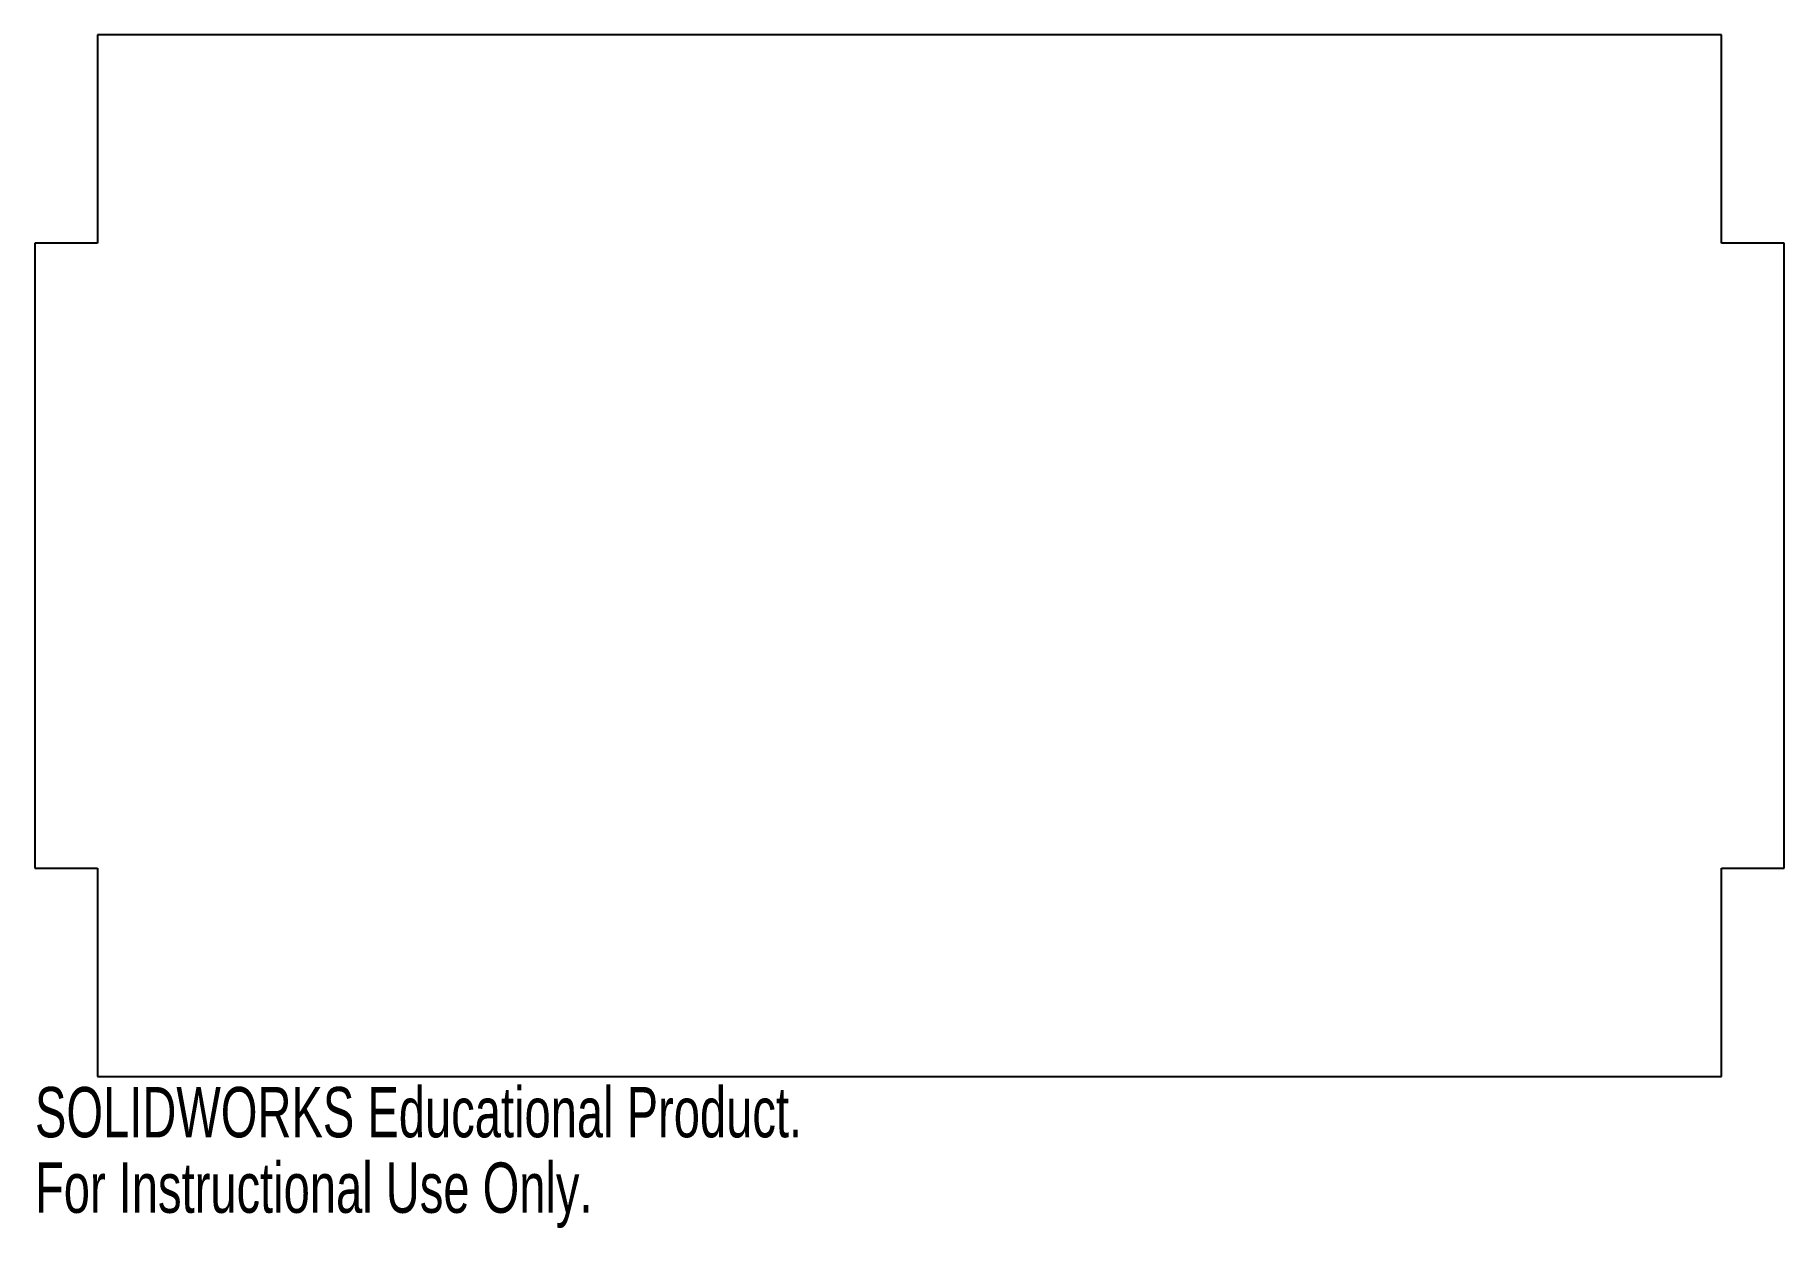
# Model space of a CAD drawing. Header units: millimetres. Extents: x -6 to 162, y -115 to 0.
import ezdxf

# ---------------------------------------------------------------- set-up
doc = ezdxf.new("R2010")
doc.units = ezdxf.units.MM
doc.styles.add('SLDTEXTSTYLE0', font='TXT', dxfattribs={"width": 0.7})

msp = doc.modelspace()

# ---------------------------------------------------------------- linework, layer by layer
at = {"color": 7, "linetype": 'Continuous', "lineweight": 25}
for p, q in [((156, 0), (0, 0)), ((0, 0), (0, -20)), ((156, -20), (156, 0)), ((-6, -20), (-6, -80)), ((0, -20), (-6, -20)), ((162, -20), (156, -20)), ((162, -80), (162, -20)), ((-6, -80), (0, -80)), ((0, -80), (0, -100)), ((156, -80), (162, -80)), ((156, -100), (156, -80)), ((0, -100), (156, -100))]:
    msp.add_line(p, q, dxfattribs=at)

# ---------------------------------------------------------------- texts
at = {"color": 7, "linetype": 'Continuous', "char_height": 4.8336, "attachment_point": 1, "style": 'SLDTEXTSTYLE0'}
for s, insert in [('SOLIDWORKS Educational Product.', (-6, -101.02)), ('For Instructional Use Only.', (-6, -108.27))]:
    msp.add_mtext(s, dxfattribs=dict(at, insert=insert))

doc.saveas('drawing.dxf')
